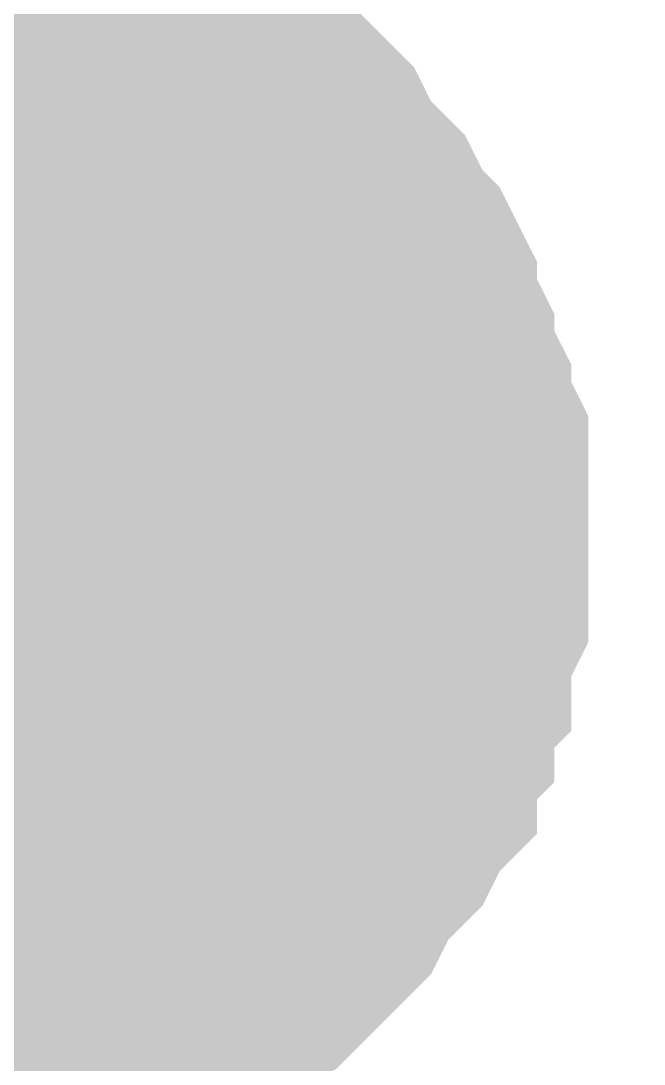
# Model space of a CAD drawing. Header units: inches. Extents: x 0 to 841, y 0 to 594.
# Drawn here: x 472.682 to 473.499, y 264.295 to 265.662 of the extents above; entities that cross this region are included whole.
import ezdxf

# ---------------------------------------------------------------- set-up
doc = ezdxf.new("R2010")
doc.units = ezdxf.units.IN
doc.layers.add('Sheet', color=255, linetype='Continuous')

msp = doc.modelspace()

# ---------------------------------------------------------------- linework, layer by layer
at = {"layer": 'Sheet'}
for points in [[(487.5141, 269.9816, 0.7493, 0.7493, 0), (472.5123, 269.9816, 0.7493, 0.7493, 0), (472.5123, 264.9957, 0.7493, 0.7493, 0), (472.5123, 259.9873, 0.7493, 0.7493, 0)], [(472.5123, 265.7593, 0.2997, 0.2997, 0), (472.5572, 265.7593, 0.2997, 0.2997, 0), (472.6021, 265.7593, 0.2997, 0.2997, 0), (472.6246, 265.7593, 0.2997, 0.2997, 0), (472.6695, 265.7368, 0.2997, 0.2997, 0), (472.7144, 265.7368, 0.2997, 0.2997, 0), (472.7369, 265.7144, 0.2997, 0.2997, 0), (472.7818, 265.7144, 0.2997, 0.2997, 0), (472.8042, 265.6919, 0.2997, 0.2997, 0), (472.8492, 265.6919, 0.2997, 0.2997, 0), (472.8716, 265.6695, 0.2997, 0.2997, 0), (472.9165, 265.647, 0.2997, 0.2997, 0), (472.939, 265.6245, 0.2997, 0.2997, 0), (472.9614, 265.6021, 0.2997, 0.2997, 0), (473.0064, 265.5796, 0.2997, 0.2997, 0), (473.0288, 265.5572, 0.2997, 0.2997, 0), (473.0513, 265.5347, 0.2997, 0.2997, 0), (473.0737, 265.5123, 0.2997, 0.2997, 0), (473.0962, 265.4673, 0.2997, 0.2997, 0), (473.1186, 265.4449, 0.2997, 0.2997, 0), (473.1411, 265.4224, 0.2997, 0.2997, 0), (473.1636, 265.3775, 0.2997, 0.2997, 0), (473.186, 265.355, 0.2997, 0.2997, 0), (473.2085, 265.3101, 0.2997, 0.2997, 0), (473.2085, 265.2877, 0.2997, 0.2997, 0), (473.2309, 265.2427, 0.2997, 0.2997, 0), (473.2309, 265.2203, 0.2997, 0.2997, 0), (473.2534, 265.1754, 0.2997, 0.2997, 0), (473.2534, 265.1529, 0.2997, 0.2997, 0), (473.2758, 265.108, 0.2997, 0.2997, 0), (473.2758, 265.0631, 0.2997, 0.2997, 0), (473.2758, 265.0406, 0.2997, 0.2997, 0), (473.2758, 264.9957, 0.2997, 0.2997, 0)], [(472.5123, 265.7593, 0.2997, 0.2997, 0), (472.5572, 265.7593, 0.2997, 0.2997, 0), (472.6021, 265.7593, 0.2997, 0.2997, 0), (472.6246, 265.7593, 0.2997, 0.2997, 0), (472.6695, 265.7368, 0.2997, 0.2997, 0), (472.7144, 265.7368, 0.2997, 0.2997, 0), (472.7369, 265.7144, 0.2997, 0.2997, 0), (472.7818, 265.7144, 0.2997, 0.2997, 0), (472.8042, 265.6919, 0.2997, 0.2997, 0), (472.8492, 265.6919, 0.2997, 0.2997, 0), (472.8716, 265.6695, 0.2997, 0.2997, 0), (472.9165, 265.647, 0.2997, 0.2997, 0), (472.939, 265.6245, 0.2997, 0.2997, 0), (472.9614, 265.6021, 0.2997, 0.2997, 0), (473.0064, 265.5796, 0.2997, 0.2997, 0), (473.0288, 265.5572, 0.2997, 0.2997, 0), (473.0513, 265.5347, 0.2997, 0.2997, 0), (473.0737, 265.5123, 0.2997, 0.2997, 0), (473.0962, 265.4673, 0.2997, 0.2997, 0), (473.1186, 265.4449, 0.2997, 0.2997, 0), (473.1411, 265.4224, 0.2997, 0.2997, 0), (473.1636, 265.3775, 0.2997, 0.2997, 0), (473.186, 265.355, 0.2997, 0.2997, 0), (473.2085, 265.3101, 0.2997, 0.2997, 0), (473.2085, 265.2877, 0.2997, 0.2997, 0), (473.2309, 265.2427, 0.2997, 0.2997, 0), (473.2309, 265.2203, 0.2997, 0.2997, 0), (473.2534, 265.1754, 0.2997, 0.2997, 0), (473.2534, 265.1529, 0.2997, 0.2997, 0), (473.2758, 265.108, 0.2997, 0.2997, 0), (473.2758, 265.0631, 0.2997, 0.2997, 0), (473.2758, 265.0406, 0.2997, 0.2997, 0), (473.2758, 264.9957, 0.2997, 0.2997, 0)], [(472.7818, 265.7144, 0.0991, 0.0991, 0), (472.8042, 265.6919, 0.0991, 0.0991, 0), (472.8492, 265.6919, 0.0991, 0.0991, 0), (472.8716, 265.6695, 0.0991, 0.0991, 0), (472.9165, 265.647, 0.0991, 0.0991, 0), (472.939, 265.6245, 0.0991, 0.0991, 0), (472.9614, 265.6021, 0.0991, 0.0991, 0), (473.0064, 265.5796, 0.0991, 0.0991, 0), (473.0288, 265.5572, 0.0991, 0.0991, 0), (473.0513, 265.5347, 0.0991, 0.0991, 0), (473.0737, 265.5123, 0.0991, 0.0991, 0), (473.0962, 265.4673, 0.0991, 0.0991, 0), (473.1186, 265.4449, 0.0991, 0.0991, 0), (473.1411, 265.4224, 0.0991, 0.0991, 0), (473.1636, 265.3775, 0.0991, 0.0991, 0), (473.186, 265.355, 0.0991, 0.0991, 0), (473.2085, 265.3101, 0.0991, 0.0991, 0), (473.2085, 265.2877, 0.0991, 0.0991, 0), (473.2309, 265.2427, 0.0991, 0.0991, 0), (473.2309, 265.2203, 0.0991, 0.0991, 0), (473.2534, 265.1754, 0.0991, 0.0991, 0), (473.2534, 265.1529, 0.0991, 0.0991, 0), (473.2758, 265.108, 0.0991, 0.0991, 0), (473.2758, 265.0631, 0.0991, 0.0991, 0), (473.2758, 265.0406, 0.0991, 0.0991, 0), (473.2758, 264.9957, 0.0991, 0.0991, 0)], [(472.7818, 265.7144, 0.0991, 0.0991, 0), (472.8042, 265.6919, 0.0991, 0.0991, 0), (472.8492, 265.6919, 0.0991, 0.0991, 0), (472.8716, 265.6695, 0.0991, 0.0991, 0), (472.9165, 265.647, 0.0991, 0.0991, 0), (472.939, 265.6245, 0.0991, 0.0991, 0), (472.9614, 265.6021, 0.0991, 0.0991, 0), (473.0064, 265.5796, 0.0991, 0.0991, 0), (473.0288, 265.5572, 0.0991, 0.0991, 0), (473.0513, 265.5347, 0.0991, 0.0991, 0), (473.0737, 265.5123, 0.0991, 0.0991, 0), (473.0962, 265.4673, 0.0991, 0.0991, 0), (473.1186, 265.4449, 0.0991, 0.0991, 0), (473.1411, 265.4224, 0.0991, 0.0991, 0), (473.1636, 265.3775, 0.0991, 0.0991, 0), (473.186, 265.355, 0.0991, 0.0991, 0), (473.2085, 265.3101, 0.0991, 0.0991, 0), (473.2085, 265.2877, 0.0991, 0.0991, 0), (473.2309, 265.2427, 0.0991, 0.0991, 0), (473.2309, 265.2203, 0.0991, 0.0991, 0), (473.2534, 265.1754, 0.0991, 0.0991, 0), (473.2534, 265.1529, 0.0991, 0.0991, 0), (473.2758, 265.108, 0.0991, 0.0991, 0), (473.2758, 265.0631, 0.0991, 0.0991, 0), (473.2758, 265.0406, 0.0991, 0.0991, 0), (473.2758, 264.9957, 0.0991, 0.0991, 0)], [(472.5123, 265.4898, 0.2997, 0.2997, 0), (472.5347, 265.4898, 0.2997, 0.2997, 0), (472.5572, 265.4898, 0.2997, 0.2997, 0), (472.5797, 265.4898, 0.2997, 0.2997, 0), (472.6021, 265.4898, 0.2997, 0.2997, 0), (472.6246, 265.4673, 0.2997, 0.2997, 0), (472.647, 265.4673, 0.2997, 0.2997, 0), (472.6919, 265.4673, 0.2997, 0.2997, 0), (472.6919, 265.4449, 0.2997, 0.2997, 0), (472.7144, 265.4449, 0.2997, 0.2997, 0), (472.7369, 265.4224, 0.2997, 0.2997, 0), (472.7593, 265.4224, 0.2997, 0.2997, 0), (472.7818, 265.4, 0.2997, 0.2997, 0), (472.8042, 265.4, 0.2997, 0.2997, 0), (472.8267, 265.3775, 0.2997, 0.2997, 0), (472.8492, 265.355, 0.2997, 0.2997, 0), (472.8716, 265.3326, 0.2997, 0.2997, 0), (472.8716, 265.3326, 0.2997, 0.2997, 0), (472.8941, 265.3101, 0.2997, 0.2997, 0), (472.9165, 265.2877, 0.2997, 0.2997, 0), (472.9165, 265.2652, 0.2997, 0.2997, 0), (472.939, 265.2427, 0.2997, 0.2997, 0), (472.939, 265.2203, 0.2997, 0.2997, 0), (472.9614, 265.1978, 0.2997, 0.2997, 0), (472.9614, 265.1978, 0.2997, 0.2997, 0), (472.9839, 265.1754, 0.2997, 0.2997, 0), (472.9839, 265.1304, 0.2997, 0.2997, 0), (472.9839, 265.108, 0.2997, 0.2997, 0), (473.0064, 265.0855, 0.2997, 0.2997, 0), (473.0064, 265.0631, 0.2997, 0.2997, 0), (473.0064, 265.0406, 0.2997, 0.2997, 0), (473.0064, 265.0181, 0.2997, 0.2997, 0), (473.0064, 264.9957, 0.2997, 0.2997, 0)], [(472.5123, 265.4898, 0.2997, 0.2997, 0), (472.5347, 265.4898, 0.2997, 0.2997, 0), (472.5572, 265.4898, 0.2997, 0.2997, 0), (472.5797, 265.4898, 0.2997, 0.2997, 0), (472.6021, 265.4898, 0.2997, 0.2997, 0), (472.6246, 265.4673, 0.2997, 0.2997, 0), (472.647, 265.4673, 0.2997, 0.2997, 0), (472.6919, 265.4673, 0.2997, 0.2997, 0), (472.6919, 265.4449, 0.2997, 0.2997, 0), (472.7144, 265.4449, 0.2997, 0.2997, 0), (472.7369, 265.4224, 0.2997, 0.2997, 0), (472.7593, 265.4224, 0.2997, 0.2997, 0), (472.7818, 265.4, 0.2997, 0.2997, 0), (472.8042, 265.4, 0.2997, 0.2997, 0), (472.8267, 265.3775, 0.2997, 0.2997, 0), (472.8492, 265.355, 0.2997, 0.2997, 0), (472.8716, 265.3326, 0.2997, 0.2997, 0), (472.8716, 265.3326, 0.2997, 0.2997, 0), (472.8941, 265.3101, 0.2997, 0.2997, 0), (472.9165, 265.2877, 0.2997, 0.2997, 0), (472.9165, 265.2652, 0.2997, 0.2997, 0), (472.939, 265.2427, 0.2997, 0.2997, 0), (472.939, 265.2203, 0.2997, 0.2997, 0), (472.9614, 265.1978, 0.2997, 0.2997, 0), (472.9614, 265.1978, 0.2997, 0.2997, 0), (472.9839, 265.1754, 0.2997, 0.2997, 0), (472.9839, 265.1304, 0.2997, 0.2997, 0), (472.9839, 265.108, 0.2997, 0.2997, 0), (473.0064, 265.0855, 0.2997, 0.2997, 0), (473.0064, 265.0631, 0.2997, 0.2997, 0), (473.0064, 265.0406, 0.2997, 0.2997, 0), (473.0064, 265.0181, 0.2997, 0.2997, 0), (473.0064, 264.9957, 0.2997, 0.2997, 0)], [(472.6246, 265.4673, 0.0991, 0.0991, 0), (472.647, 265.4673, 0.0991, 0.0991, 0), (472.6919, 265.4673, 0.0991, 0.0991, 0), (472.6919, 265.4449, 0.0991, 0.0991, 0), (472.7144, 265.4449, 0.0991, 0.0991, 0), (472.7369, 265.4224, 0.0991, 0.0991, 0), (472.7593, 265.4224, 0.0991, 0.0991, 0), (472.7818, 265.4, 0.0991, 0.0991, 0), (472.8042, 265.4, 0.0991, 0.0991, 0), (472.8267, 265.3775, 0.0991, 0.0991, 0), (472.8492, 265.355, 0.0991, 0.0991, 0), (472.8716, 265.3326, 0.0991, 0.0991, 0), (472.8716, 265.3326, 0.0991, 0.0991, 0), (472.8941, 265.3101, 0.0991, 0.0991, 0), (472.9165, 265.2877, 0.0991, 0.0991, 0), (472.9165, 265.2652, 0.0991, 0.0991, 0), (472.939, 265.2427, 0.0991, 0.0991, 0), (472.939, 265.2203, 0.0991, 0.0991, 0), (472.9614, 265.1978, 0.0991, 0.0991, 0), (472.9614, 265.1978, 0.0991, 0.0991, 0), (472.9839, 265.1754, 0.0991, 0.0991, 0), (472.9839, 265.1304, 0.0991, 0.0991, 0), (472.9839, 265.108, 0.0991, 0.0991, 0), (473.0064, 265.0855, 0.0991, 0.0991, 0), (473.0064, 265.0631, 0.0991, 0.0991, 0), (473.0064, 265.0406, 0.0991, 0.0991, 0), (473.0064, 265.0181, 0.0991, 0.0991, 0), (473.0064, 264.9957, 0.0991, 0.0991, 0)], [(472.6246, 265.4673, 0.0991, 0.0991, 0), (472.647, 265.4673, 0.0991, 0.0991, 0), (472.6919, 265.4673, 0.0991, 0.0991, 0), (472.6919, 265.4449, 0.0991, 0.0991, 0), (472.7144, 265.4449, 0.0991, 0.0991, 0), (472.7369, 265.4224, 0.0991, 0.0991, 0), (472.7593, 265.4224, 0.0991, 0.0991, 0), (472.7818, 265.4, 0.0991, 0.0991, 0), (472.8042, 265.4, 0.0991, 0.0991, 0), (472.8267, 265.3775, 0.0991, 0.0991, 0), (472.8492, 265.355, 0.0991, 0.0991, 0), (472.8716, 265.3326, 0.0991, 0.0991, 0), (472.8716, 265.3326, 0.0991, 0.0991, 0), (472.8941, 265.3101, 0.0991, 0.0991, 0), (472.9165, 265.2877, 0.0991, 0.0991, 0), (472.9165, 265.2652, 0.0991, 0.0991, 0), (472.939, 265.2427, 0.0991, 0.0991, 0), (472.939, 265.2203, 0.0991, 0.0991, 0), (472.9614, 265.1978, 0.0991, 0.0991, 0), (472.9614, 265.1978, 0.0991, 0.0991, 0), (472.9839, 265.1754, 0.0991, 0.0991, 0), (472.9839, 265.1304, 0.0991, 0.0991, 0), (472.9839, 265.108, 0.0991, 0.0991, 0), (473.0064, 265.0855, 0.0991, 0.0991, 0), (473.0064, 265.0631, 0.0991, 0.0991, 0), (473.0064, 265.0406, 0.0991, 0.0991, 0), (473.0064, 265.0181, 0.0991, 0.0991, 0), (473.0064, 264.9957, 0.0991, 0.0991, 0)], [(472.5123, 264.9957, 0.7493, 0.7493, 0), (467.5042, 264.9957, 0.7493, 0.7493, 0)], [(473.2758, 264.9957, 0.2997, 0.2997, 0), (473.2758, 264.9508, 0.2997, 0.2997, 0), (473.2758, 264.9059, 0.2997, 0.2997, 0), (473.2758, 264.8834, 0.2997, 0.2997, 0), (473.2534, 264.8385, 0.2997, 0.2997, 0), (473.2534, 264.7936, 0.2997, 0.2997, 0), (473.2309, 264.7711, 0.2997, 0.2997, 0), (473.2309, 264.7262, 0.2997, 0.2997, 0), (473.2085, 264.7037, 0.2997, 0.2997, 0), (473.2085, 264.6588, 0.2997, 0.2997, 0), (473.186, 264.6363, 0.2997, 0.2997, 0), (473.1636, 264.5914, 0.2997, 0.2997, 0), (473.1411, 264.569, 0.2997, 0.2997, 0), (473.1186, 264.5465, 0.2997, 0.2997, 0), (473.0962, 264.5016, 0.2997, 0.2997, 0), (473.0737, 264.4791, 0.2997, 0.2997, 0), (473.0513, 264.4567, 0.2997, 0.2997, 0), (473.0288, 264.4342, 0.2997, 0.2997, 0), (473.0064, 264.4118, 0.2997, 0.2997, 0), (472.9614, 264.3893, 0.2997, 0.2997, 0), (472.939, 264.3668, 0.2997, 0.2997, 0), (472.9165, 264.3444, 0.2997, 0.2997, 0), (472.8716, 264.3219, 0.2997, 0.2997, 0), (472.8492, 264.2995, 0.2997, 0.2997, 0), (472.8042, 264.2995, 0.2997, 0.2997, 0), (472.7818, 264.277, 0.2997, 0.2997, 0), (472.7369, 264.277, 0.2997, 0.2997, 0), (472.7144, 264.2545, 0.2997, 0.2997, 0), (472.6695, 264.2545, 0.2997, 0.2997, 0), (472.6246, 264.2321, 0.2997, 0.2997, 0), (472.6021, 264.2321, 0.2997, 0.2997, 0), (472.5572, 264.2321, 0.2997, 0.2997, 0), (472.5123, 264.2321, 0.2997, 0.2997, 0)], [(473.2758, 264.9957, 0.2997, 0.2997, 0), (473.2758, 264.9508, 0.2997, 0.2997, 0), (473.2758, 264.9059, 0.2997, 0.2997, 0), (473.2758, 264.8834, 0.2997, 0.2997, 0), (473.2534, 264.8385, 0.2997, 0.2997, 0), (473.2534, 264.7936, 0.2997, 0.2997, 0), (473.2309, 264.7711, 0.2997, 0.2997, 0), (473.2309, 264.7262, 0.2997, 0.2997, 0), (473.2085, 264.7037, 0.2997, 0.2997, 0), (473.2085, 264.6588, 0.2997, 0.2997, 0), (473.186, 264.6363, 0.2997, 0.2997, 0), (473.1636, 264.5914, 0.2997, 0.2997, 0), (473.1411, 264.569, 0.2997, 0.2997, 0), (473.1186, 264.5465, 0.2997, 0.2997, 0), (473.0962, 264.5016, 0.2997, 0.2997, 0), (473.0737, 264.4791, 0.2997, 0.2997, 0), (473.0513, 264.4567, 0.2997, 0.2997, 0), (473.0288, 264.4342, 0.2997, 0.2997, 0), (473.0064, 264.4118, 0.2997, 0.2997, 0), (472.9614, 264.3893, 0.2997, 0.2997, 0), (472.939, 264.3668, 0.2997, 0.2997, 0), (472.9165, 264.3444, 0.2997, 0.2997, 0), (472.8716, 264.3219, 0.2997, 0.2997, 0), (472.8492, 264.2995, 0.2997, 0.2997, 0), (472.8042, 264.2995, 0.2997, 0.2997, 0), (472.7818, 264.277, 0.2997, 0.2997, 0), (472.7369, 264.277, 0.2997, 0.2997, 0), (472.7144, 264.2545, 0.2997, 0.2997, 0), (472.6695, 264.2545, 0.2997, 0.2997, 0), (472.6246, 264.2321, 0.2997, 0.2997, 0), (472.6021, 264.2321, 0.2997, 0.2997, 0), (472.5572, 264.2321, 0.2997, 0.2997, 0), (472.5123, 264.2321, 0.2997, 0.2997, 0)], [(473.0064, 264.9957, 0.2997, 0.2997, 0), (473.0064, 264.9732, 0.2997, 0.2997, 0), (473.0064, 264.9508, 0.2997, 0.2997, 0), (473.0064, 264.9059, 0.2997, 0.2997, 0), (473.0064, 264.8834, 0.2997, 0.2997, 0), (472.9839, 264.8609, 0.2997, 0.2997, 0), (472.9839, 264.8385, 0.2997, 0.2997, 0), (472.9839, 264.816, 0.2997, 0.2997, 0), (472.9614, 264.7936, 0.2997, 0.2997, 0), (472.9614, 264.7711, 0.2997, 0.2997, 0), (472.939, 264.7486, 0.2997, 0.2997, 0), (472.939, 264.7262, 0.2997, 0.2997, 0), (472.9165, 264.7037, 0.2997, 0.2997, 0), (472.9165, 264.6813, 0.2997, 0.2997, 0), (472.8941, 264.6588, 0.2997, 0.2997, 0), (472.8716, 264.6363, 0.2997, 0.2997, 0), (472.8716, 264.6363, 0.2997, 0.2997, 0), (472.8492, 264.6139, 0.2997, 0.2997, 0), (472.8267, 264.5914, 0.2997, 0.2997, 0), (472.8042, 264.569, 0.2997, 0.2997, 0), (472.7818, 264.569, 0.2997, 0.2997, 0), (472.7593, 264.5465, 0.2997, 0.2997, 0), (472.7369, 264.5465, 0.2997, 0.2997, 0), (472.7144, 264.524, 0.2997, 0.2997, 0), (472.6919, 264.524, 0.2997, 0.2997, 0), (472.6919, 264.5016, 0.2997, 0.2997, 0), (472.647, 264.5016, 0.2997, 0.2997, 0), (472.6246, 264.5016, 0.2997, 0.2997, 0), (472.6021, 264.4791, 0.2997, 0.2997, 0), (472.5797, 264.4791, 0.2997, 0.2997, 0), (472.5572, 264.4791, 0.2997, 0.2997, 0), (472.5347, 264.4791, 0.2997, 0.2997, 0), (472.5123, 264.4791, 0.2997, 0.2997, 0)], [(473.0064, 264.9957, 0.2997, 0.2997, 0), (473.0064, 264.9732, 0.2997, 0.2997, 0), (473.0064, 264.9508, 0.2997, 0.2997, 0), (473.0064, 264.9059, 0.2997, 0.2997, 0), (473.0064, 264.8834, 0.2997, 0.2997, 0), (472.9839, 264.8609, 0.2997, 0.2997, 0), (472.9839, 264.8385, 0.2997, 0.2997, 0), (472.9839, 264.816, 0.2997, 0.2997, 0), (472.9614, 264.7936, 0.2997, 0.2997, 0), (472.9614, 264.7711, 0.2997, 0.2997, 0), (472.939, 264.7486, 0.2997, 0.2997, 0), (472.939, 264.7262, 0.2997, 0.2997, 0), (472.9165, 264.7037, 0.2997, 0.2997, 0), (472.9165, 264.6813, 0.2997, 0.2997, 0), (472.8941, 264.6588, 0.2997, 0.2997, 0), (472.8716, 264.6363, 0.2997, 0.2997, 0), (472.8716, 264.6363, 0.2997, 0.2997, 0), (472.8492, 264.6139, 0.2997, 0.2997, 0), (472.8267, 264.5914, 0.2997, 0.2997, 0), (472.8042, 264.569, 0.2997, 0.2997, 0), (472.7818, 264.569, 0.2997, 0.2997, 0), (472.7593, 264.5465, 0.2997, 0.2997, 0), (472.7369, 264.5465, 0.2997, 0.2997, 0), (472.7144, 264.524, 0.2997, 0.2997, 0), (472.6919, 264.524, 0.2997, 0.2997, 0), (472.6919, 264.5016, 0.2997, 0.2997, 0), (472.647, 264.5016, 0.2997, 0.2997, 0), (472.6246, 264.5016, 0.2997, 0.2997, 0), (472.6021, 264.4791, 0.2997, 0.2997, 0), (472.5797, 264.4791, 0.2997, 0.2997, 0), (472.5572, 264.4791, 0.2997, 0.2997, 0), (472.5347, 264.4791, 0.2997, 0.2997, 0), (472.5123, 264.4791, 0.2997, 0.2997, 0)], [(473.0064, 264.9957, 0.2997, 0.2997, 0), (473.0064, 264.9957, 0.2997, 0.2997, 0), (473.0064, 264.9957, 0.2997, 0.2997, 0), (473.0064, 264.9957, 0.2997, 0.2997, 0), (473.0064, 264.9957, 0.2997, 0.2997, 0), (473.0064, 264.9957, 0.2997, 0.2997, 0), (473.0064, 264.9957, 0.2997, 0.2997, 0), (473.0064, 264.9957, 0.2997, 0.2997, 0), (473.0064, 264.9957, 0.2997, 0.2997, 0), (473.0064, 264.9957, 0.2997, 0.2997, 0), (473.0064, 264.9957, 0.2997, 0.2997, 0), (473.0064, 264.9957, 0.2997, 0.2997, 0), (473.0064, 264.9957, 0.2997, 0.2997, 0), (473.0064, 264.9957, 0.2997, 0.2997, 0), (473.0064, 264.9957, 0.2997, 0.2997, 0), (473.0064, 264.9957, 0.2997, 0.2997, 0), (473.0064, 264.9957, 0.2997, 0.2997, 0), (473.0064, 264.9957, 0.2997, 0.2997, 0), (473.0064, 264.9957, 0.2997, 0.2997, 0), (473.0064, 264.9957, 0.2997, 0.2997, 0), (473.0064, 264.9957, 0.2997, 0.2997, 0), (473.0064, 264.9957, 0.2997, 0.2997, 0), (473.0064, 264.9957, 0.2997, 0.2997, 0), (473.0064, 264.9957, 0.2997, 0.2997, 0), (473.0064, 264.9957, 0.2997, 0.2997, 0), (473.0064, 264.9957, 0.2997, 0.2997, 0), (473.0064, 264.9957, 0.2997, 0.2997, 0), (473.0064, 264.9957, 0.2997, 0.2997, 0), (473.0064, 264.9957, 0.2997, 0.2997, 0), (473.0064, 264.9957, 0.2997, 0.2997, 0), (473.0064, 264.9957, 0.2997, 0.2997, 0), (473.0064, 264.9957, 0.2997, 0.2997, 0), (473.0064, 264.9957, 0.2997, 0.2997, 0)], [(473.0064, 264.9957, 0.2997, 0.2997, 0), (473.0064, 264.9957, 0.2997, 0.2997, 0)], [(473.0064, 264.9957, 0.2997, 0.2997, 0), (473.0064, 264.9957, 0.2997, 0.2997, 0), (473.0064, 264.9957, 0.2997, 0.2997, 0), (473.0064, 264.9957, 0.2997, 0.2997, 0), (473.0064, 264.9957, 0.2997, 0.2997, 0), (473.0064, 264.9957, 0.2997, 0.2997, 0), (473.0064, 264.9957, 0.2997, 0.2997, 0), (473.0064, 264.9957, 0.2997, 0.2997, 0), (473.0064, 264.9957, 0.2997, 0.2997, 0), (473.0064, 264.9957, 0.2997, 0.2997, 0), (473.0064, 264.9957, 0.2997, 0.2997, 0), (473.0064, 264.9957, 0.2997, 0.2997, 0), (473.0064, 264.9957, 0.2997, 0.2997, 0), (473.0064, 264.9957, 0.2997, 0.2997, 0), (473.0064, 264.9957, 0.2997, 0.2997, 0), (473.0064, 264.9957, 0.2997, 0.2997, 0), (473.0064, 264.9957, 0.2997, 0.2997, 0), (473.0064, 264.9957, 0.2997, 0.2997, 0), (473.0064, 264.9957, 0.2997, 0.2997, 0), (473.0064, 264.9957, 0.2997, 0.2997, 0), (473.0064, 264.9957, 0.2997, 0.2997, 0), (473.0064, 264.9957, 0.2997, 0.2997, 0), (473.0064, 264.9957, 0.2997, 0.2997, 0), (473.0064, 264.9957, 0.2997, 0.2997, 0), (473.0064, 264.9957, 0.2997, 0.2997, 0), (473.0064, 264.9957, 0.2997, 0.2997, 0), (473.0064, 264.9957, 0.2997, 0.2997, 0), (473.0064, 264.9957, 0.2997, 0.2997, 0), (473.0064, 264.9957, 0.2997, 0.2997, 0), (473.0064, 264.9957, 0.2997, 0.2997, 0), (473.0064, 264.9957, 0.2997, 0.2997, 0), (473.0064, 264.9957, 0.2997, 0.2997, 0), (473.0064, 264.9957, 0.2997, 0.2997, 0)], [(473.0064, 264.9957, 0.2997, 0.2997, 0), (473.0064, 264.9957, 0.2997, 0.2997, 0)], [(473.2758, 264.9957, 0.2997, 0.2997, 0), (473.2758, 264.9957, 0.2997, 0.2997, 0), (473.2758, 264.9957, 0.2997, 0.2997, 0), (473.2758, 264.9957, 0.2997, 0.2997, 0), (473.2758, 264.9957, 0.2997, 0.2997, 0), (473.2758, 264.9957, 0.2997, 0.2997, 0), (473.2758, 264.9957, 0.2997, 0.2997, 0), (473.2758, 264.9957, 0.2997, 0.2997, 0), (473.2758, 264.9957, 0.2997, 0.2997, 0), (473.2758, 264.9957, 0.2997, 0.2997, 0), (473.2758, 264.9957, 0.2997, 0.2997, 0), (473.2758, 264.9957, 0.2997, 0.2997, 0), (473.2758, 264.9957, 0.2997, 0.2997, 0), (473.2758, 264.9957, 0.2997, 0.2997, 0), (473.2758, 264.9957, 0.2997, 0.2997, 0), (473.2758, 264.9957, 0.2997, 0.2997, 0), (473.2758, 264.9957, 0.2997, 0.2997, 0), (473.2758, 264.9957, 0.2997, 0.2997, 0), (473.2758, 264.9957, 0.2997, 0.2997, 0), (473.2758, 264.9957, 0.2997, 0.2997, 0), (473.2758, 264.9957, 0.2997, 0.2997, 0), (473.2758, 264.9957, 0.2997, 0.2997, 0), (473.2758, 264.9957, 0.2997, 0.2997, 0), (473.2758, 264.9957, 0.2997, 0.2997, 0), (473.2758, 264.9957, 0.2997, 0.2997, 0), (473.2758, 264.9957, 0.2997, 0.2997, 0), (473.2758, 264.9957, 0.2997, 0.2997, 0), (473.2758, 264.9957, 0.2997, 0.2997, 0), (473.2758, 264.9957, 0.2997, 0.2997, 0), (473.2758, 264.9957, 0.2997, 0.2997, 0), (473.2758, 264.9957, 0.2997, 0.2997, 0), (473.2758, 264.9957, 0.2997, 0.2997, 0), (473.2758, 264.9957, 0.2997, 0.2997, 0)], [(473.2758, 264.9957, 0.2997, 0.2997, 0), (473.2758, 264.9957, 0.2997, 0.2997, 0)], [(473.2758, 264.9957, 0.2997, 0.2997, 0), (473.2758, 264.9957, 0.2997, 0.2997, 0), (473.2758, 264.9957, 0.2997, 0.2997, 0), (473.2758, 264.9957, 0.2997, 0.2997, 0), (473.2758, 264.9957, 0.2997, 0.2997, 0), (473.2758, 264.9957, 0.2997, 0.2997, 0), (473.2758, 264.9957, 0.2997, 0.2997, 0), (473.2758, 264.9957, 0.2997, 0.2997, 0), (473.2758, 264.9957, 0.2997, 0.2997, 0), (473.2758, 264.9957, 0.2997, 0.2997, 0), (473.2758, 264.9957, 0.2997, 0.2997, 0), (473.2758, 264.9957, 0.2997, 0.2997, 0), (473.2758, 264.9957, 0.2997, 0.2997, 0), (473.2758, 264.9957, 0.2997, 0.2997, 0), (473.2758, 264.9957, 0.2997, 0.2997, 0), (473.2758, 264.9957, 0.2997, 0.2997, 0), (473.2758, 264.9957, 0.2997, 0.2997, 0), (473.2758, 264.9957, 0.2997, 0.2997, 0), (473.2758, 264.9957, 0.2997, 0.2997, 0), (473.2758, 264.9957, 0.2997, 0.2997, 0), (473.2758, 264.9957, 0.2997, 0.2997, 0), (473.2758, 264.9957, 0.2997, 0.2997, 0), (473.2758, 264.9957, 0.2997, 0.2997, 0), (473.2758, 264.9957, 0.2997, 0.2997, 0), (473.2758, 264.9957, 0.2997, 0.2997, 0), (473.2758, 264.9957, 0.2997, 0.2997, 0), (473.2758, 264.9957, 0.2997, 0.2997, 0), (473.2758, 264.9957, 0.2997, 0.2997, 0), (473.2758, 264.9957, 0.2997, 0.2997, 0), (473.2758, 264.9957, 0.2997, 0.2997, 0), (473.2758, 264.9957, 0.2997, 0.2997, 0), (473.2758, 264.9957, 0.2997, 0.2997, 0), (473.2758, 264.9957, 0.2997, 0.2997, 0)], [(473.2758, 264.9957, 0.2997, 0.2997, 0), (473.2758, 264.9957, 0.2997, 0.2997, 0)], [(473.2758, 264.9957, 0.0991, 0.0991, 0), (473.2758, 264.9508, 0.0991, 0.0991, 0), (473.2758, 264.9059, 0.0991, 0.0991, 0), (473.2758, 264.8834, 0.0991, 0.0991, 0), (473.2534, 264.8385, 0.0991, 0.0991, 0), (473.2534, 264.7936, 0.0991, 0.0991, 0), (473.2309, 264.7711, 0.0991, 0.0991, 0), (473.2309, 264.7262, 0.0991, 0.0991, 0), (473.2085, 264.7037, 0.0991, 0.0991, 0), (473.2085, 264.6588, 0.0991, 0.0991, 0), (473.186, 264.6363, 0.0991, 0.0991, 0), (473.1636, 264.5914, 0.0991, 0.0991, 0), (473.1411, 264.569, 0.0991, 0.0991, 0), (473.1186, 264.5465, 0.0991, 0.0991, 0), (473.0962, 264.5016, 0.0991, 0.0991, 0), (473.0737, 264.4791, 0.0991, 0.0991, 0), (473.0513, 264.4567, 0.0991, 0.0991, 0), (473.0288, 264.4342, 0.0991, 0.0991, 0), (473.0064, 264.4118, 0.0991, 0.0991, 0), (472.9614, 264.3893, 0.0991, 0.0991, 0), (472.939, 264.3668, 0.0991, 0.0991, 0), (472.9165, 264.3444, 0.0991, 0.0991, 0), (472.8716, 264.3219, 0.0991, 0.0991, 0), (472.8492, 264.2995, 0.0991, 0.0991, 0), (472.8042, 264.2995, 0.0991, 0.0991, 0), (472.7818, 264.277, 0.0991, 0.0991, 0), (472.7369, 264.277, 0.0991, 0.0991, 0), (472.7144, 264.2545, 0.0991, 0.0991, 0), (472.6695, 264.2545, 0.0991, 0.0991, 0), (472.6246, 264.2321, 0.0991, 0.0991, 0)], [(473.2758, 264.9957, 0.0991, 0.0991, 0), (473.2758, 264.9508, 0.0991, 0.0991, 0), (473.2758, 264.9059, 0.0991, 0.0991, 0), (473.2758, 264.8834, 0.0991, 0.0991, 0), (473.2534, 264.8385, 0.0991, 0.0991, 0), (473.2534, 264.7936, 0.0991, 0.0991, 0), (473.2309, 264.7711, 0.0991, 0.0991, 0), (473.2309, 264.7262, 0.0991, 0.0991, 0), (473.2085, 264.7037, 0.0991, 0.0991, 0), (473.2085, 264.6588, 0.0991, 0.0991, 0), (473.186, 264.6363, 0.0991, 0.0991, 0), (473.1636, 264.5914, 0.0991, 0.0991, 0), (473.1411, 264.569, 0.0991, 0.0991, 0), (473.1186, 264.5465, 0.0991, 0.0991, 0), (473.0962, 264.5016, 0.0991, 0.0991, 0), (473.0737, 264.4791, 0.0991, 0.0991, 0), (473.0513, 264.4567, 0.0991, 0.0991, 0), (473.0288, 264.4342, 0.0991, 0.0991, 0), (473.0064, 264.4118, 0.0991, 0.0991, 0), (472.9614, 264.3893, 0.0991, 0.0991, 0), (472.939, 264.3668, 0.0991, 0.0991, 0), (472.9165, 264.3444, 0.0991, 0.0991, 0), (472.8716, 264.3219, 0.0991, 0.0991, 0), (472.8492, 264.2995, 0.0991, 0.0991, 0), (472.8042, 264.2995, 0.0991, 0.0991, 0), (472.7818, 264.277, 0.0991, 0.0991, 0), (472.7369, 264.277, 0.0991, 0.0991, 0), (472.7144, 264.2545, 0.0991, 0.0991, 0), (472.6695, 264.2545, 0.0991, 0.0991, 0), (472.6246, 264.2321, 0.0991, 0.0991, 0)], [(473.0064, 264.9957, 0.0991, 0.0991, 0), (473.0064, 264.9732, 0.0991, 0.0991, 0), (473.0064, 264.9508, 0.0991, 0.0991, 0), (473.0064, 264.9059, 0.0991, 0.0991, 0), (473.0064, 264.8834, 0.0991, 0.0991, 0), (472.9839, 264.8609, 0.0991, 0.0991, 0), (472.9839, 264.8385, 0.0991, 0.0991, 0), (472.9839, 264.816, 0.0991, 0.0991, 0), (472.9614, 264.7936, 0.0991, 0.0991, 0), (472.9614, 264.7711, 0.0991, 0.0991, 0), (472.939, 264.7486, 0.0991, 0.0991, 0), (472.939, 264.7262, 0.0991, 0.0991, 0), (472.9165, 264.7037, 0.0991, 0.0991, 0), (472.9165, 264.6813, 0.0991, 0.0991, 0), (472.8941, 264.6588, 0.0991, 0.0991, 0), (472.8716, 264.6363, 0.0991, 0.0991, 0), (472.8716, 264.6363, 0.0991, 0.0991, 0), (472.8492, 264.6139, 0.0991, 0.0991, 0), (472.8267, 264.5914, 0.0991, 0.0991, 0), (472.8042, 264.569, 0.0991, 0.0991, 0), (472.7818, 264.569, 0.0991, 0.0991, 0), (472.7593, 264.5465, 0.0991, 0.0991, 0), (472.7369, 264.5465, 0.0991, 0.0991, 0), (472.7144, 264.524, 0.0991, 0.0991, 0), (472.6919, 264.524, 0.0991, 0.0991, 0), (472.6919, 264.5016, 0.0991, 0.0991, 0), (472.647, 264.5016, 0.0991, 0.0991, 0), (472.6246, 264.5016, 0.0991, 0.0991, 0)], [(473.0064, 264.9957, 0.0991, 0.0991, 0), (473.0064, 264.9732, 0.0991, 0.0991, 0), (473.0064, 264.9508, 0.0991, 0.0991, 0), (473.0064, 264.9059, 0.0991, 0.0991, 0), (473.0064, 264.8834, 0.0991, 0.0991, 0), (472.9839, 264.8609, 0.0991, 0.0991, 0), (472.9839, 264.8385, 0.0991, 0.0991, 0), (472.9839, 264.816, 0.0991, 0.0991, 0), (472.9614, 264.7936, 0.0991, 0.0991, 0), (472.9614, 264.7711, 0.0991, 0.0991, 0), (472.939, 264.7486, 0.0991, 0.0991, 0), (472.939, 264.7262, 0.0991, 0.0991, 0), (472.9165, 264.7037, 0.0991, 0.0991, 0), (472.9165, 264.6813, 0.0991, 0.0991, 0), (472.8941, 264.6588, 0.0991, 0.0991, 0), (472.8716, 264.6363, 0.0991, 0.0991, 0), (472.8716, 264.6363, 0.0991, 0.0991, 0), (472.8492, 264.6139, 0.0991, 0.0991, 0), (472.8267, 264.5914, 0.0991, 0.0991, 0), (472.8042, 264.569, 0.0991, 0.0991, 0), (472.7818, 264.569, 0.0991, 0.0991, 0), (472.7593, 264.5465, 0.0991, 0.0991, 0), (472.7369, 264.5465, 0.0991, 0.0991, 0), (472.7144, 264.524, 0.0991, 0.0991, 0), (472.6919, 264.524, 0.0991, 0.0991, 0), (472.6919, 264.5016, 0.0991, 0.0991, 0), (472.647, 264.5016, 0.0991, 0.0991, 0), (472.6246, 264.5016, 0.0991, 0.0991, 0)], [(473.0064, 264.9957, 0.0991, 0.0991, 0), (473.0064, 264.9957, 0.0991, 0.0991, 0), (473.0064, 264.9957, 0.0991, 0.0991, 0), (473.0064, 264.9957, 0.0991, 0.0991, 0), (473.0064, 264.9957, 0.0991, 0.0991, 0), (473.0064, 264.9957, 0.0991, 0.0991, 0), (473.0064, 264.9957, 0.0991, 0.0991, 0), (473.0064, 264.9957, 0.0991, 0.0991, 0), (473.0064, 264.9957, 0.0991, 0.0991, 0), (473.0064, 264.9957, 0.0991, 0.0991, 0), (473.0064, 264.9957, 0.0991, 0.0991, 0), (473.0064, 264.9957, 0.0991, 0.0991, 0), (473.0064, 264.9957, 0.0991, 0.0991, 0), (473.0064, 264.9957, 0.0991, 0.0991, 0), (473.0064, 264.9957, 0.0991, 0.0991, 0), (473.0064, 264.9957, 0.0991, 0.0991, 0), (473.0064, 264.9957, 0.0991, 0.0991, 0), (473.0064, 264.9957, 0.0991, 0.0991, 0), (473.0064, 264.9957, 0.0991, 0.0991, 0), (473.0064, 264.9957, 0.0991, 0.0991, 0), (473.0064, 264.9957, 0.0991, 0.0991, 0), (473.0064, 264.9957, 0.0991, 0.0991, 0), (473.0064, 264.9957, 0.0991, 0.0991, 0), (473.0064, 264.9957, 0.0991, 0.0991, 0), (473.0064, 264.9957, 0.0991, 0.0991, 0), (473.0064, 264.9957, 0.0991, 0.0991, 0), (473.0064, 264.9957, 0.0991, 0.0991, 0), (473.0064, 264.9957, 0.0991, 0.0991, 0), (473.0064, 264.9957, 0.0991, 0.0991, 0), (473.0064, 264.9957, 0.0991, 0.0991, 0), (473.0064, 264.9957, 0.0991, 0.0991, 0), (473.0064, 264.9957, 0.0991, 0.0991, 0), (473.0064, 264.9957, 0.0991, 0.0991, 0)], [(473.0064, 264.9957, 0.0991, 0.0991, 0), (473.0064, 264.9957, 0.0991, 0.0991, 0)], [(473.0064, 264.9957, 0.0991, 0.0991, 0), (473.0064, 264.9957, 0.0991, 0.0991, 0), (473.0064, 264.9957, 0.0991, 0.0991, 0), (473.0064, 264.9957, 0.0991, 0.0991, 0), (473.0064, 264.9957, 0.0991, 0.0991, 0), (473.0064, 264.9957, 0.0991, 0.0991, 0), (473.0064, 264.9957, 0.0991, 0.0991, 0), (473.0064, 264.9957, 0.0991, 0.0991, 0), (473.0064, 264.9957, 0.0991, 0.0991, 0), (473.0064, 264.9957, 0.0991, 0.0991, 0), (473.0064, 264.9957, 0.0991, 0.0991, 0), (473.0064, 264.9957, 0.0991, 0.0991, 0), (473.0064, 264.9957, 0.0991, 0.0991, 0), (473.0064, 264.9957, 0.0991, 0.0991, 0), (473.0064, 264.9957, 0.0991, 0.0991, 0), (473.0064, 264.9957, 0.0991, 0.0991, 0), (473.0064, 264.9957, 0.0991, 0.0991, 0), (473.0064, 264.9957, 0.0991, 0.0991, 0), (473.0064, 264.9957, 0.0991, 0.0991, 0), (473.0064, 264.9957, 0.0991, 0.0991, 0), (473.0064, 264.9957, 0.0991, 0.0991, 0), (473.0064, 264.9957, 0.0991, 0.0991, 0), (473.0064, 264.9957, 0.0991, 0.0991, 0), (473.0064, 264.9957, 0.0991, 0.0991, 0), (473.0064, 264.9957, 0.0991, 0.0991, 0), (473.0064, 264.9957, 0.0991, 0.0991, 0), (473.0064, 264.9957, 0.0991, 0.0991, 0), (473.0064, 264.9957, 0.0991, 0.0991, 0), (473.0064, 264.9957, 0.0991, 0.0991, 0), (473.0064, 264.9957, 0.0991, 0.0991, 0), (473.0064, 264.9957, 0.0991, 0.0991, 0), (473.0064, 264.9957, 0.0991, 0.0991, 0), (473.0064, 264.9957, 0.0991, 0.0991, 0)], [(473.0064, 264.9957, 0.0991, 0.0991, 0), (473.0064, 264.9957, 0.0991, 0.0991, 0)], [(473.2758, 264.9957, 0.0991, 0.0991, 0), (473.2758, 264.9957, 0.0991, 0.0991, 0), (473.2758, 264.9957, 0.0991, 0.0991, 0), (473.2758, 264.9957, 0.0991, 0.0991, 0), (473.2758, 264.9957, 0.0991, 0.0991, 0), (473.2758, 264.9957, 0.0991, 0.0991, 0), (473.2758, 264.9957, 0.0991, 0.0991, 0), (473.2758, 264.9957, 0.0991, 0.0991, 0), (473.2758, 264.9957, 0.0991, 0.0991, 0), (473.2758, 264.9957, 0.0991, 0.0991, 0), (473.2758, 264.9957, 0.0991, 0.0991, 0), (473.2758, 264.9957, 0.0991, 0.0991, 0), (473.2758, 264.9957, 0.0991, 0.0991, 0), (473.2758, 264.9957, 0.0991, 0.0991, 0), (473.2758, 264.9957, 0.0991, 0.0991, 0), (473.2758, 264.9957, 0.0991, 0.0991, 0), (473.2758, 264.9957, 0.0991, 0.0991, 0), (473.2758, 264.9957, 0.0991, 0.0991, 0), (473.2758, 264.9957, 0.0991, 0.0991, 0), (473.2758, 264.9957, 0.0991, 0.0991, 0), (473.2758, 264.9957, 0.0991, 0.0991, 0), (473.2758, 264.9957, 0.0991, 0.0991, 0), (473.2758, 264.9957, 0.0991, 0.0991, 0), (473.2758, 264.9957, 0.0991, 0.0991, 0), (473.2758, 264.9957, 0.0991, 0.0991, 0), (473.2758, 264.9957, 0.0991, 0.0991, 0), (473.2758, 264.9957, 0.0991, 0.0991, 0), (473.2758, 264.9957, 0.0991, 0.0991, 0), (473.2758, 264.9957, 0.0991, 0.0991, 0), (473.2758, 264.9957, 0.0991, 0.0991, 0), (473.2758, 264.9957, 0.0991, 0.0991, 0), (473.2758, 264.9957, 0.0991, 0.0991, 0), (473.2758, 264.9957, 0.0991, 0.0991, 0)], [(473.2758, 264.9957, 0.0991, 0.0991, 0), (473.2758, 264.9957, 0.0991, 0.0991, 0)], [(473.2758, 264.9957, 0.0991, 0.0991, 0), (473.2758, 264.9957, 0.0991, 0.0991, 0), (473.2758, 264.9957, 0.0991, 0.0991, 0), (473.2758, 264.9957, 0.0991, 0.0991, 0), (473.2758, 264.9957, 0.0991, 0.0991, 0), (473.2758, 264.9957, 0.0991, 0.0991, 0), (473.2758, 264.9957, 0.0991, 0.0991, 0), (473.2758, 264.9957, 0.0991, 0.0991, 0), (473.2758, 264.9957, 0.0991, 0.0991, 0), (473.2758, 264.9957, 0.0991, 0.0991, 0), (473.2758, 264.9957, 0.0991, 0.0991, 0), (473.2758, 264.9957, 0.0991, 0.0991, 0), (473.2758, 264.9957, 0.0991, 0.0991, 0), (473.2758, 264.9957, 0.0991, 0.0991, 0), (473.2758, 264.9957, 0.0991, 0.0991, 0), (473.2758, 264.9957, 0.0991, 0.0991, 0), (473.2758, 264.9957, 0.0991, 0.0991, 0), (473.2758, 264.9957, 0.0991, 0.0991, 0), (473.2758, 264.9957, 0.0991, 0.0991, 0), (473.2758, 264.9957, 0.0991, 0.0991, 0), (473.2758, 264.9957, 0.0991, 0.0991, 0), (473.2758, 264.9957, 0.0991, 0.0991, 0), (473.2758, 264.9957, 0.0991, 0.0991, 0), (473.2758, 264.9957, 0.0991, 0.0991, 0), (473.2758, 264.9957, 0.0991, 0.0991, 0), (473.2758, 264.9957, 0.0991, 0.0991, 0), (473.2758, 264.9957, 0.0991, 0.0991, 0), (473.2758, 264.9957, 0.0991, 0.0991, 0), (473.2758, 264.9957, 0.0991, 0.0991, 0), (473.2758, 264.9957, 0.0991, 0.0991, 0), (473.2758, 264.9957, 0.0991, 0.0991, 0), (473.2758, 264.9957, 0.0991, 0.0991, 0), (473.2758, 264.9957, 0.0991, 0.0991, 0)], [(473.2758, 264.9957, 0.0991, 0.0991, 0), (473.2758, 264.9957, 0.0991, 0.0991, 0)]]:
    msp.add_lwpolyline(points, format="xyseb", dxfattribs=at)
msp.add_lwpolyline([(472.246, 265, 0.508, 0.508, 1), (472.754, 265, 0.508, 0.508, 1)], format="xyseb", close=True, dxfattribs=at)

doc.saveas('drawing.dxf')
